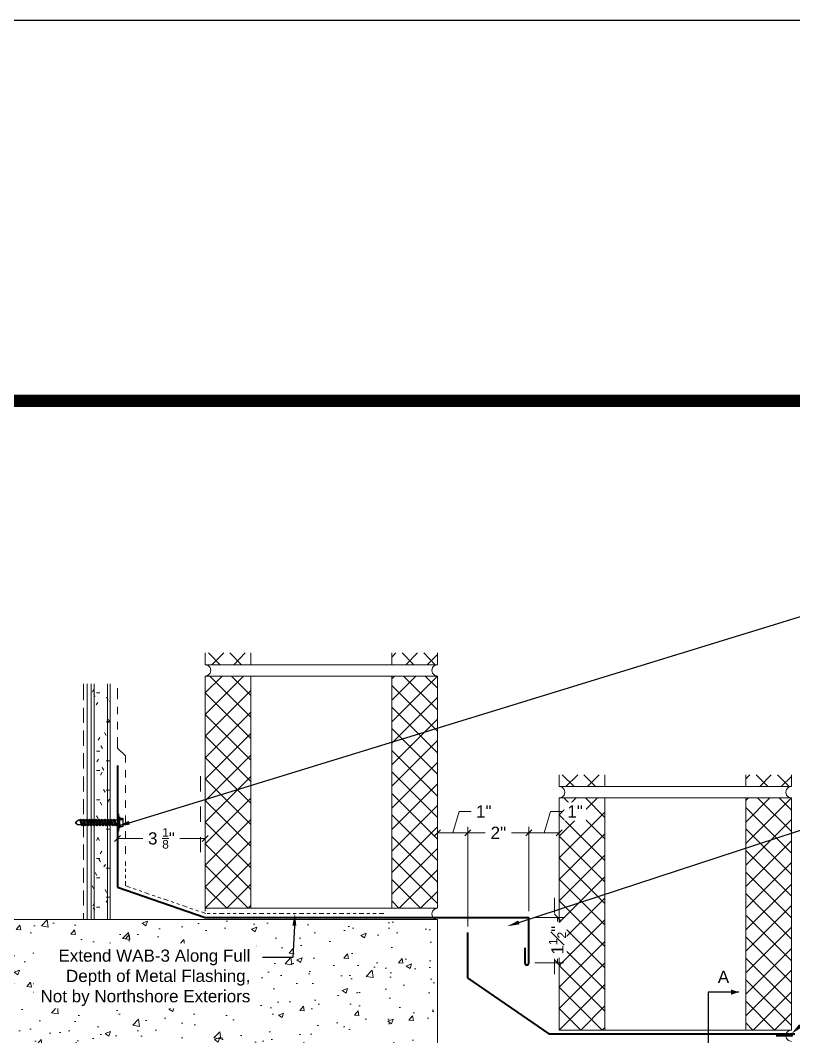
# Model space of a CAD drawing. Header units: inches. Extents: x -257 to 21868, y -296 to 108.
# Drawn here: x 591.09 to 616.5, y 24.61 to 58 of the extents above; entities that cross this region are included whole.
import ezdxf
from ezdxf import colors
from ezdxf.entities.mleader import LeaderData, LeaderLine
from ezdxf.enums import TextEntityAlignment as Align
from ezdxf.math import Vec2, Vec3

# ---------------------------------------------------------------- set-up
doc = ezdxf.new("R2010")
doc.units = ezdxf.units.IN
doc.header["$MEASUREMENT"] = 0
doc.linetypes.add('PHANTOM2', pattern=[1.25, 0.625, -0.125, 0.125, -0.125, 0.125, -0.125])
doc.layers.get('Defpoints').update_dxf_attribs({"color": 3})
doc.layers.add('NSE-Border', color=156, linetype='Continuous', plot=False)
for name, color, linetype, lineweight in [('NSE-By_Others', 8, 'Continuous', 0), ('NSE-Call-Outs', 171, 'Continuous', 13), ('NSE-Dimensions', 51, 'Continuous', 13), ('NSE-Elev-Title', 51, 'Continuous', 40), ('NSE-Flashing 01', 2, 'Continuous', 40), ('NSE-Hardware', 111, 'Continuous', 25), ('nsm-Det-Underlayment', 6, 'PHANTOM2', 13)]:
    doc.layers.add(name, color=color, linetype=linetype, lineweight=lineweight)
doc.layers.add('NSE-Detail Border', color=7, linetype='Continuous')
doc.styles.add('004 - NSSM - Standard', font='arial.ttf', dxfattribs={"height": 0.4})
doc.styles.add('008 - NSSM - Standard', font='arial.ttf', dxfattribs={"height": 0.8})
doc.dimstyles.new('004 - NSSM - Standard', dxfattribs={"dimtxt": 0.4, "dimasz": 0.2, "dimexe": 0.2, "dimexo": 0.2, "dimgap": 0.2, "dimtad": 0, "dimdec": 4, "dimzin": 3, "dimdsep": 46, "dimlunit": 4, "dimtxsty": '004 - NSSM - Standard', "dimblk": 'OBLIQUE', "dimcen": 0.2, "dimclrd": 256, "dimclre": 256, "dimclrt": 256, "dimadec": 0, "dimazin": 0, "dimtfac": 0.7, "dimtdec": 4, "dimtmove": 1, "dimatfit": 2, "dimfxl": 1, "dimtfill": 1, "dimtfillclr": 11, "dimfrac": 1, "dimtolj": 1, "dimtzin": 0, "dimlwd": 0, "dimlwe": 0, "dimarcsym": 0})

# ---------------------------------------------------------------- blocks, each defined once
blk = doc.blocks.new('*U113')
at = {"layer": 'NSE-Border', "ltscale": 0.0625, "const_width": 0.1}
blk.add_lwpolyline([(0, 0), (16.3438, 0), (16.3438, 11.3125), (0, 11.3125)], close=True, dxfattribs=at)
at = {"layer": 'Defpoints', "style": '008 - NSSM - Standard'}
blk.add_attdef('DETAIL_NUMBER', text='', height=0.1625, dxfattribs=at).set_placement((0.6562, 0.5668), align=Align.MIDDLE_CENTER)
at = {"layer": 'NSE-Elev-Title', "style": '004 - NSSM - Standard'}
for tag, p in [('DETAIL_DESCRIPTION', (1, 0.6293)), ('ARCH_REF', (1.8042, 0.4043))]:
    blk.add_attdef(tag, p, '', height=0.1, dxfattribs=at)
blk = doc.blocks.new('Section')
for p, q in [((0, 1.358), (0, -1.358)), ((1, 1.358), (0, 1.358)), ((1, -1.358), (0, -1.358))]:
    blk.add_line(p, q)
for points in [[(1, 1.358), (0.75, 1.441), (0.75, 1.274)], [(1, -1.358), (0.75, -1.441), (0.75, -1.274)]]:
    blk.add_solid(points)
at = {"style": '004 - NSSM - Standard'}
for p in [(0.5, 1.858), (0.5, -1.858)]:
    blk.add_text('A', height=0.4, dxfattribs=at).set_placement(p, align=Align.MIDDLE_CENTER)
blk = doc.blocks.new('_Oblique')
at = {"color": 0, "linetype": 'ByBlock', "lineweight": -2}
blk.add_line((-0.5, -0.5), (0.5, 0.5), dxfattribs=at)
blk = doc.blocks.new('*D111')
at = {"layer": 'Defpoints', "color": 0, "transparency": 16777216}
for p in [(597.169, 31.128), (594.289, 29.525), (597.169, 28.535)]:
    blk.add_point(p, dxfattribs=at)
at = {"layer": 'NSE-Dimensions', "lineweight": 0, "transparency": 16777216}
for p, q in [((594.289, 29.725), (594.289, 31.328)), ((594.289, 31.128), (595.12, 31.128)), ((597.169, 31.128), (596.338, 31.128)), ((597.169, 28.735), (597.169, 31.328))]:
    blk.add_line(p, q, dxfattribs=at)
at = {"layer": 'NSE-Dimensions', "lineweight": 0, "transparency": 16777216, "xscale": 0.2, "yscale": 0.2, "zscale": 0.2, "rotation": 180}
blk.add_blockref('_Oblique', (594.289, 31.128), dxfattribs=at)
at = {"layer": 'NSE-Dimensions', "lineweight": 0, "transparency": 16777216, "xscale": 0.2, "yscale": 0.2, "zscale": 0.2}
blk.add_blockref('_Oblique', (597.169, 31.128), dxfattribs=at)
at = {"layer": 'NSE-Dimensions', "transparency": 16777216, "insert": (595.729, 31.128), "char_height": 0.4, "attachment_point": 5, "style": '004 - NSSM - Standard', "bg_fill": 3, "box_fill_scale": 1.25, "bg_fill_color": 256, "bg_fill_true_color": 13158600, "bg_fill_transparency": 0}
blk.add_mtext('\\A1;3 {\\H0.7x;\\S1/8;}"', dxfattribs=at)
blk = doc.blocks.new('*D112')
at = {"layer": 'Defpoints', "color": 0, "transparency": 16777216}
for p in [(607.796, 28.535), (608.736, 28.535), (607.796, 27.035)]:
    blk.add_point(p, dxfattribs=at)
at = {"layer": 'NSE-Dimensions', "lineweight": 0, "transparency": 16777216}
for p, q in [((607.996, 28.535), (608.936, 28.535)), ((608.736, 28.535), (608.736, 28.396)), ((608.736, 27.035), (608.736, 27.173)), ((607.996, 27.035), (608.936, 27.035))]:
    blk.add_line(p, q, dxfattribs=at)
at = {"layer": 'NSE-Dimensions', "transparency": 16777216, "insert": (608.736, 27.785), "char_height": 0.4, "attachment_point": 5, "rotation": 90, "style": '004 - NSSM - Standard', "bg_fill": 3, "box_fill_scale": 1.25, "bg_fill_color": 256, "bg_fill_true_color": 13158600, "bg_fill_transparency": 0}
blk.add_mtext('\\A1;1{\\H0.7x;\\S1#2;}"', dxfattribs=at)
at = {"layer": 'NSE-Dimensions', "lineweight": 0, "transparency": 16777216, "xscale": 0.2, "yscale": 0.2, "zscale": 0.2}
for p, rotation in [((608.736, 28.535), 90), ((608.736, 27.035), 270)]:
    blk.add_blockref('_Oblique', p, dxfattribs=dict(at, rotation=rotation))
blk = doc.blocks.new('*U62')
h = blk.add_hatch()
h.set_pattern_fill('ANSI31', scale=0.25, angle=180)
h.set_pattern_definition([(225, (-0.96875, 0.2462), (0.0220971, -0.0220971), [])])
h.paths.add_polyline_path([(0, -0.271, 0.602221), (0.016, -0.28, 0.602221), (0.031, -0.271), (0.031, 0.271, 0.602221), (0.016, 0.28, 0.602221), (0, 0.271)])
at = {"color": 0, "linetype": 'ByBlock', "lineweight": -2}
for p, q in [((-1.395, 0), (-1.292, 0.075)), ((-1.395, 0), (-1.292, -0.075)), ((-1.243, 0.075), (-1.292, 0.075)), ((-1.218, 0.105), (-1.243, 0.075)), ((-1.243, 0.075), (-1.193, -0.075)), ((-1.218, 0.105), (-1.168, -0.105)), ((-1.193, 0.075), (-1.218, 0.105)), ((-1.143, 0.075), (-1.193, 0.075)), ((-1.193, 0.075), (-1.143, -0.075)), ((-1.118, 0.105), (-1.143, 0.075)), ((-1.143, 0.075), (-1.093, -0.075)), ((-1.118, 0.105), (-1.068, -0.105)), ((-1.093, 0.075), (-1.118, 0.105)), ((-1.044, 0.075), (-1.094, 0.075)), ((-1.094, 0.075), (-1.044, -0.075)), ((-1.019, 0.105), (-1.044, 0.075)), ((-1.044, 0.075), (-0.994, -0.075)), ((-1.019, 0.105), (-0.969, -0.105)), ((-0.994, 0.075), (-1.019, 0.105)), ((-0.944, 0.075), (-0.994, 0.075)), ((-0.994, 0.075), (-0.944, -0.075)), ((-0.919, 0.105), (-0.944, 0.075)), ((-0.944, 0.075), (-0.894, -0.075)), ((-0.919, 0.105), (-0.869, -0.105)), ((-0.894, 0.075), (-0.919, 0.105)), ((-0.845, 0.075), (-0.895, 0.075)), ((-0.895, 0.075), (-0.845, -0.075)), ((-0.82, 0.105), (-0.845, 0.075)), ((-0.845, 0.075), (-0.795, -0.075)), ((-0.82, 0.105), (-0.77, -0.105)), ((-0.795, 0.075), (-0.82, 0.105)), ((-0.746, 0.075), (-0.796, 0.075)), ((-0.796, 0.075), (-0.746, -0.075)), ((-0.721, 0.105), (-0.746, 0.075)), ((-0.746, 0.075), (-0.696, -0.075)), ((-0.721, 0.105), (-0.671, -0.105)), ((-0.696, 0.075), (-0.721, 0.105)), ((-0.646, 0.075), (-0.696, 0.075)), ((-0.696, 0.075), (-0.646, -0.075)), ((-0.621, 0.105), (-0.646, 0.075)), ((-0.646, 0.075), (-0.596, -0.075)), ((-0.621, 0.105), (-0.571, -0.105)), ((-0.596, 0.075), (-0.621, 0.105)), ((-0.547, 0.075), (-0.597, 0.075)), ((-0.597, 0.075), (-0.547, -0.075)), ((-0.522, 0.105), (-0.547, 0.075)), ((-0.547, 0.075), (-0.497, -0.075)), ((-0.522, 0.105), (-0.472, -0.105)), ((-0.497, 0.075), (-0.522, 0.105)), ((-0.447, 0.075), (-0.497, 0.075)), ((-0.497, 0.075), (-0.447, -0.075)), ((-0.422, 0.105), (-0.447, 0.075)), ((-0.447, 0.075), (-0.397, -0.075)), ((-0.422, 0.105), (-0.372, -0.105)), ((-0.397, 0.075), (-0.422, 0.105)), ((-0.347, 0.075), (-0.397, 0.075)), ((-0.397, 0.075), (-0.347, -0.075)), ((-0.322, 0.105), (-0.347, 0.075)), ((-0.347, 0.075), (-0.297, -0.075)), ((-0.322, 0.105), (-0.272, -0.105)), ((-0.297, 0.075), (-0.322, 0.105)), ((-0.247, 0.075), (-0.297, 0.075)), ((-0.297, 0.075), (-0.247, -0.075)), ((-0.222, 0.105), (-0.247, 0.075)), ((-0.247, 0.075), (-0.197, -0.075)), ((-0.222, 0.105), (-0.172, -0.105)), ((-0.197, 0.075), (-0.222, 0.105)), ((-0.147, 0.075), (-0.197, 0.075)), ((-0.197, 0.075), (-0.147, -0.075)), ((-0.122, 0.105), (-0.147, 0.075)), ((-0.147, 0.075), (-0.097, -0.075)), ((-0.122, 0.105), (-0.072, -0.105)), ((-0.097, 0.075), (-0.122, 0.105)), ((0, 0.075), (-0.097, 0.075)), ((-0.097, 0.075), (-0.047, -0.075)), ((-1.193, -0.075), (-1.292, -0.075)), ((-1.168, -0.105), (-1.193, -0.075)), ((-1.143, -0.075), (-1.168, -0.105)), ((-1.093, -0.075), (-1.143, -0.075)), ((-1.068, -0.105), (-1.093, -0.075)), ((-1.043, -0.075), (-1.068, -0.105)), ((-0.994, -0.075), (-1.044, -0.075)), ((-0.969, -0.105), (-0.994, -0.075)), ((-0.944, -0.075), (-0.969, -0.105)), ((-0.894, -0.075), (-0.944, -0.075)), ((-0.869, -0.105), (-0.894, -0.075)), ((-0.844, -0.075), (-0.869, -0.105)), ((-0.795, -0.075), (-0.845, -0.075)), ((-0.77, -0.105), (-0.795, -0.075)), ((-0.745, -0.075), (-0.77, -0.105)), ((-0.696, -0.075), (-0.746, -0.075)), ((-0.671, -0.105), (-0.696, -0.075)), ((-0.646, -0.075), (-0.671, -0.105)), ((-0.596, -0.075), (-0.646, -0.075)), ((-0.571, -0.105), (-0.596, -0.075)), ((-0.546, -0.075), (-0.571, -0.105)), ((-0.497, -0.075), (-0.547, -0.075)), ((-0.472, -0.105), (-0.497, -0.075)), ((-0.447, -0.075), (-0.472, -0.105)), ((-0.397, -0.075), (-0.447, -0.075)), ((-0.372, -0.105), (-0.397, -0.075)), ((-0.347, -0.075), (-0.372, -0.105)), ((-0.297, -0.075), (-0.347, -0.075)), ((-0.272, -0.105), (-0.297, -0.075)), ((-0.247, -0.075), (-0.272, -0.105)), ((-0.197, -0.075), (-0.247, -0.075)), ((-0.172, -0.105), (-0.197, -0.075)), ((-0.147, -0.075), (-0.172, -0.105)), ((-0.097, -0.075), (-0.147, -0.075)), ((-0.072, -0.105), (-0.097, -0.075)), ((-0.047, -0.075), (-0.072, -0.105)), ((0, -0.075), (-0.047, -0.075))]:
    blk.add_line(p, q, dxfattribs=at)
at = {"color": 0, "linetype": 'ByBlock', "lineweight": -2, "flags": 128}
blk.add_lwpolyline([(0.021, -0.281), (0.01, -0.281, -0.414214), (0, -0.271), (0, 0.271, -0.414214), (0.01, 0.281), (0.021, 0.281, -0.414214), (0.031, 0.271), (0.031, -0.271, -0.414214)], format="xyb", close=True, dxfattribs=at)
blk.add_lwpolyline([(0.062, -0.188), (0.031, -0.188), (0.031, 0.187), (0.062, 0.187), (0.062, -0.188)], dxfattribs=at)
for points in [[(0.062, 0.14), (0.153, 0.14, -0.414214), (0.169, 0.124), (0.169, -0.124, -0.414214), (0.153, -0.14), (0.062, -0.14)], [(0.169, 0.094, -0.414214), (0.156, 0.082), (0.062, 0.082)], [(0.169, 0.069, 0.414214), (0.156, 0.082), (0.062, 0.082)], [(0.169, -0.071, -0.414214), (0.156, -0.084), (0.062, -0.084)], [(0.169, -0.096, 0.414214), (0.156, -0.084), (0.062, -0.084)]]:
    blk.add_lwpolyline(points, format="xyb", dxfattribs=at)
blk = doc.blocks.new('*D114')
at = {"layer": 'Defpoints', "color": 0, "transparency": 16777216}
for p in [(607.796, 31.313), (607.796, 28.535), (605.796, 28.035)]:
    blk.add_point(p, dxfattribs=at)
at = {"layer": 'NSE-Dimensions', "lineweight": 0, "transparency": 16777216}
for p, q in [((605.796, 28.235), (605.796, 31.513)), ((607.796, 28.735), (607.796, 31.513)), ((605.796, 31.313), (606.363, 31.313)), ((607.796, 31.313), (607.23, 31.313))]:
    blk.add_line(p, q, dxfattribs=at)
at = {"layer": 'NSE-Dimensions', "lineweight": 0, "transparency": 16777216, "xscale": 0.2, "yscale": 0.2, "zscale": 0.2, "rotation": 180}
blk.add_blockref('_Oblique', (605.796, 31.313), dxfattribs=at)
at = {"layer": 'NSE-Dimensions', "lineweight": 0, "transparency": 16777216, "xscale": 0.2, "yscale": 0.2, "zscale": 0.2}
blk.add_blockref('_Oblique', (607.796, 31.313), dxfattribs=at)
at = {"layer": 'NSE-Dimensions', "transparency": 16777216, "insert": (606.796, 31.313), "char_height": 0.4, "attachment_point": 5, "style": '004 - NSSM - Standard', "bg_fill": 3, "box_fill_scale": 1.25, "bg_fill_color": 256, "bg_fill_true_color": 13158600, "bg_fill_transparency": 0}
blk.add_mtext('\\A1;2"', dxfattribs=at)
blk = doc.blocks.new('*D115')
at = {"layer": 'Defpoints', "color": 0, "transparency": 16777216}
for p in [(608.796, 31.313), (608.796, 29.78), (607.796, 28.535)]:
    blk.add_point(p, dxfattribs=at)
at = {"layer": 'NSE-Dimensions', "lineweight": 0, "transparency": 16777216}
for p, q in [((608.296, 31.313), (608.507, 32.014)), ((608.507, 32.014), (608.907, 32.014)), ((607.796, 28.735), (607.796, 31.513)), ((608.796, 29.98), (608.796, 31.513)), ((607.796, 31.313), (608.796, 31.313))]:
    blk.add_line(p, q, dxfattribs=at)
at = {"layer": 'NSE-Dimensions', "lineweight": 0, "transparency": 16777216, "xscale": 0.2, "yscale": 0.2, "zscale": 0.2, "rotation": 180}
blk.add_blockref('_Oblique', (607.796, 31.313), dxfattribs=at)
at = {"layer": 'NSE-Dimensions', "lineweight": 0, "transparency": 16777216, "xscale": 0.2, "yscale": 0.2, "zscale": 0.2}
blk.add_blockref('_Oblique', (608.796, 31.313), dxfattribs=at)
at = {"layer": 'NSE-Dimensions', "transparency": 16777216, "insert": (609.318, 32.014), "char_height": 0.4, "attachment_point": 5, "style": '004 - NSSM - Standard', "bg_fill": 3, "box_fill_scale": 1.25, "bg_fill_color": 256, "bg_fill_true_color": 13158600, "bg_fill_transparency": 0}
blk.add_mtext('\\A1;1"', dxfattribs=at)
blk = doc.blocks.new('*D116')
at = {"layer": 'Defpoints', "color": 0, "transparency": 16777216}
for p in [(604.796, 31.313), (604.796, 29.693), (605.796, 28.035)]:
    blk.add_point(p, dxfattribs=at)
at = {"layer": 'NSE-Dimensions', "lineweight": 0, "transparency": 16777216}
for p, q in [((605.296, 31.313), (605.507, 32.014)), ((605.507, 32.014), (605.907, 32.014)), ((604.796, 29.893), (604.796, 31.513)), ((605.796, 28.235), (605.796, 31.513)), ((605.796, 31.313), (604.796, 31.313))]:
    blk.add_line(p, q, dxfattribs=at)
at = {"layer": 'NSE-Dimensions', "lineweight": 0, "transparency": 16777216, "xscale": 0.2, "yscale": 0.2, "zscale": 0.2, "rotation": 180}
blk.add_blockref('_Oblique', (604.796, 31.313), dxfattribs=at)
at = {"layer": 'NSE-Dimensions', "lineweight": 0, "transparency": 16777216, "xscale": 0.2, "yscale": 0.2, "zscale": 0.2}
blk.add_blockref('_Oblique', (605.796, 31.313), dxfattribs=at)
at = {"layer": 'NSE-Dimensions', "transparency": 16777216, "insert": (606.318, 32.014), "char_height": 0.4, "attachment_point": 5, "style": '004 - NSSM - Standard', "bg_fill": 3, "box_fill_scale": 1.25, "bg_fill_color": 256, "bg_fill_true_color": 13158600, "bg_fill_transparency": 0}
blk.add_mtext('\\A1;1"', dxfattribs=at)

msp = doc.modelspace()

# ---------------------------------------------------------------- block references
at = {"layer": 'NSE-Detail Border', "xscale": 4, "yscale": 4, "zscale": 4}
msp.add_blockref('*U113', (575.60623, 0.25), dxfattribs=at)

# ---------------------------------------------------------------- next in the draw order: hatches: boundary and pattern name
at = {"layer": 'NSE-By_Others'}
h = msp.add_hatch(dxfattribs=at)
h.set_pattern_fill('AR-CONC', color=256, scale=0.25)
h.set_pattern_definition([(50, (500.3726, 2.7597), (1.79315, -0.15688), [0.1875, -2.0625]), (355, (500.3726, 2.7597), (-0.346878, 1.88048), [0.15, -1.65]), (100.4514, (500.522, 2.7466), (1.446272, 1.7236), [0.15935, -1.752855]), (46.1842, (500.3726, 3.2597), (2.668103, -0.4138), [0.28125, -3.09375]), (96.6356, (500.595, 3.2252), (2.336655, 2.435297), [0.239026, -2.629284]), (351.1842, (500.3726, 3.2597), (2.336655, 2.4353), [0.225, -2.475]), (21, (500.6226, 3.1347), (1.492268, -1.006547), [0.1875, -2.0625]), (326, (500.6226, 3.1347), (0.608288, 1.812875), [0.15, -1.65]), (71.4514, (500.747, 3.0508), (2.100556, 0.806328), [0.15935, -1.752855]), (37.5, (500.3726, 2.7597), (0.0303996, 0.8322346), [0, -1.63, 0, -1.675, 0, -1.65625]), (7.5, (500.3726, 2.7597), (0.657674, 0.986029), [0, -0.955, 0, -1.5925, 0, -0.63125]), (327.5, (499.8151, 2.7597), (1.334556, -0.056387), [0, -0.625, 0, -1.95, 0, -2.5875]), (317.5, (499.5651, 2.7597), (1.457965, 0.250262), [0, -0.8125, 0, -1.295, 0, -1.8375])])
h.paths.add_polyline_path([(604.79634, 28.45956), (584.74875, 28.45956), (584.74875, 17.8329), (604.79634, 17.8329)])

# ---------------------------------------------------------------- next in the draw order: linework, layer by layer
at = {"layer": 'Defpoints'}
msp.add_lwpolyline([(555.94998, 58), (1131.94998, 58), (1131.94998, -11.75), (555.94998, -11.75)], close=True, dxfattribs=at)
at = {"layer": 'NSE-By_Others'}
for points in [[(604.79634, 36.8329), (597.16967, 36.8329), (597.16967, 37.21956)], [(597.26967, 37.21956), (597.65634, 36.8329)], [(597.77634, 37.21956), (597.38967, 36.8329)], [(597.97634, 37.21956), (598.36301, 36.8329)], [(598.48312, 37.21956), (598.10301, 36.8329)], [(598.66967, 36.8329), (598.66967, 37.21956)], [(603.42998, 37.21956), (603.29634, 37.07956)], [(603.29634, 37.21956), (603.29634, 36.8329)], [(603.63623, 37.21956), (604.01634, 36.8329)], [(604.13645, 37.21956), (603.75634, 36.8329)], [(604.34289, 37.21956), (604.72301, 36.8329)], [(604.46301, 36.8329), (604.79634, 37.16623)], [(604.79634, 37.21956), (604.79634, 36.8329)], [(597.16967, 36.45956), (597.26301, 36.48623), (597.32967, 36.5529), (597.35634, 36.64623), (597.32967, 36.73956), (597.26301, 36.80623), (597.16967, 36.8329)], [(603.30967, 36.8329), (603.29634, 36.8529)], [(604.79634, 36.45956), (604.70301, 36.48623), (604.62967, 36.5529), (604.60967, 36.64623), (604.62967, 36.73956), (604.70301, 36.80623), (604.79634, 36.8329)], [(598.66967, 34.40623), (597.16967, 35.90623), (597.72301, 36.45956)], [(598.66967, 33.69956), (597.16967, 35.19956), (598.42967, 36.45956)], [(604.79634, 36.45956), (597.16967, 36.45956), (597.16967, 28.8329), (604.79634, 28.8329)], [(598.66967, 35.1129), (597.32301, 36.45956)], [(598.66967, 35.81956), (598.02967, 36.45956)], [(598.66967, 36.45956), (598.66967, 28.8329)], [(603.29634, 36.3729), (603.38301, 36.45956)], [(603.29634, 35.66623), (604.08967, 36.45956)], [(603.29634, 34.95956), (604.79634, 36.45956)], [(603.29634, 36.45956), (603.29634, 28.8329)], [(604.79634, 35.3529), (603.68301, 36.45956)], [(604.79634, 36.05956), (604.38967, 36.45956)], [(604.79634, 28.8329), (604.79634, 36.45956)], [(593.16944, 36.20627), (593.16944, 35.67303)], [(593.28946, 36.20625), (593.28946, 28.45956)], [(593.42276, 28.45956), (593.42276, 36.20625)], [(593.51598, 28.45956), (593.51598, 36.20625)], [(593.95597, 28.45956), (593.95597, 36.20625)], [(594.04943, 36.20625), (594.04943, 28.45956)], [(604.79634, 34.64623), (603.29634, 36.14623)], [(593.51598, 36.03286), (593.46285, 35.93963)], [(593.54278, 35.77977), (593.5027, 35.87298)], [(593.59615, 35.91306), (593.70265, 35.91306)], [(593.98277, 35.67303), (593.92941, 35.76626)], [(597.16967, 34.48623), (598.66967, 35.98623)], [(603.29634, 34.2529), (604.79634, 35.7529)], [(593.16944, 34.92636), (593.16944, 35.41972)], [(593.636, 35.59287), (593.58264, 35.51293)], [(594.04943, 35.67303), (594.02286, 35.61966)], [(604.79634, 33.93956), (603.29634, 35.43956)], [(597.16967, 33.77956), (598.66967, 35.27956)], [(593.91612, 34.95291), (594.02286, 34.95291), (593.98277, 35.04636)], [(594.02286, 35.00628), (593.96949, 34.91308)], [(603.29634, 33.54623), (604.79634, 35.04623)], [(604.79634, 33.2329), (603.29634, 34.7329)], [(593.16944, 34.16616), (593.16944, 34.67303)], [(593.70265, 34.44629), (593.64929, 34.35284)], [(593.91612, 34.51292), (593.86275, 34.60615)], [(597.16967, 33.0729), (598.66967, 34.5729)], [(598.66967, 32.9929), (597.16967, 34.4929)], [(593.7961, 34.08622), (593.74274, 34.16616)], [(603.29634, 32.83956), (604.79634, 34.33956)], [(593.16944, 33.41949), (593.16944, 33.92636)], [(593.59615, 33.99301), (593.70265, 33.99301)], [(593.6628, 33.72617), (593.60943, 33.64623)], [(597.16967, 32.36623), (598.66967, 33.86623)], [(598.66967, 32.28623), (597.16967, 33.78623)], [(604.79634, 32.51956), (603.29634, 34.01956)], [(593.83619, 33.36612), (593.78259, 33.45957)], [(593.91612, 33.6728), (594.02286, 33.6728)], [(603.29634, 32.12623), (604.79634, 33.62623)], [(593.16944, 32.6728), (593.16944, 33.16616)], [(593.59615, 33.35283), (593.70265, 33.35283)], [(593.78259, 33.29947), (593.72945, 33.20624)], [(597.01634, 32.6729), (597.01634, 33.1729)], [(598.66967, 30.15956), (597.16967, 31.65956), (598.66967, 33.15956)], [(598.66967, 31.57956), (597.16967, 33.07956)], [(604.79634, 31.8129), (603.29634, 33.3129)], [(616.42301, 32.8329), (608.79634, 32.8329), (608.79634, 33.21956)], [(608.89634, 33.21956), (609.28301, 32.8329)], [(609.40301, 33.21956), (609.01634, 32.8329)], [(609.60301, 33.21956), (609.98967, 32.8329)], [(610.10979, 33.21956), (609.72967, 32.8329)], [(610.29634, 32.8329), (610.29634, 33.21956)], [(615.05664, 33.21956), (614.92301, 33.07956)], [(614.92301, 33.21956), (614.92301, 32.8329)], [(615.26289, 33.21956), (615.64301, 32.8329)], [(615.76312, 33.21956), (615.38301, 32.8329)], [(615.96956, 33.21956), (616.34967, 32.8329)], [(616.08967, 32.8329), (616.42301, 33.16623)], [(616.42301, 33.21956), (616.42301, 32.8329)], [(593.87604, 32.64622), (593.82267, 32.73945)], [(603.29634, 31.41956), (604.79634, 32.91956)], [(608.79634, 32.45956), (608.88967, 32.48623), (608.95634, 32.5529), (608.98301, 32.64623), (608.95634, 32.73956), (608.88967, 32.80623), (608.79634, 32.8329)], [(614.93634, 32.8329), (614.92301, 32.8529)], [(616.42301, 32.45956), (616.32967, 32.48623), (616.25634, 32.5529), (616.23634, 32.64623), (616.25634, 32.73956), (616.32967, 32.80623), (616.42301, 32.8329)], [(593.16944, 31.92613), (593.16944, 32.41948)], [(593.59615, 32.39291), (593.70265, 32.39291)], [(593.91612, 32.71288), (594.02286, 32.71288)], [(594.02286, 32.41948), (593.96949, 32.32626)], [(598.66967, 29.4529), (597.16967, 30.9529), (598.66967, 32.4529)], [(604.79634, 31.10623), (603.29634, 32.60623)], [(610.29634, 30.40623), (608.79634, 31.90623), (609.34967, 32.45956)], [(610.29634, 29.69956), (608.79634, 31.19956), (610.05634, 32.45956)], [(616.42301, 32.45956), (608.79634, 32.45956), (608.79634, 24.8329), (616.42301, 24.8329)], [(610.29634, 31.1129), (608.94967, 32.45956)], [(610.29634, 31.81956), (609.65634, 32.45956)], [(610.29634, 32.45956), (610.29634, 24.8329)], [(614.92301, 32.3729), (615.00967, 32.45956)], [(614.92301, 31.66623), (615.71634, 32.45956)], [(614.92301, 30.95956), (616.42301, 32.45956)], [(614.92301, 32.45956), (614.92301, 24.8329)], [(616.42301, 31.3529), (615.30967, 32.45956)], [(616.42301, 32.05956), (616.01634, 32.45956)], [(616.42301, 24.8329), (616.42301, 32.45956)], [(593.76931, 32.21952), (593.71594, 32.31297)], [(597.01634, 31.6729), (597.01634, 32.1729)], [(598.66967, 30.8729), (597.16967, 32.3729)], [(603.29634, 30.7129), (604.79634, 32.2129)], [(616.42301, 30.64623), (614.92301, 32.14623)], [(593.64929, 31.77953), (593.59615, 31.87298)], [(594.04943, 31.72616), (594.03614, 31.75296)], [(598.66967, 28.91956), (598.58301, 28.8329), (597.16967, 30.24623), (598.66967, 31.74623)], [(604.79634, 30.39956), (603.29634, 31.89956)], [(608.79634, 30.48623), (610.29634, 31.98623)], [(614.92301, 30.2529), (616.42301, 31.7529)], [(593.16944, 31.16615), (593.16944, 31.67279)], [(593.91612, 31.43277), (594.02286, 31.43277)], [(603.29634, 30.00623), (604.79634, 31.50623)], [(616.42301, 29.93956), (614.92301, 31.43956)], [(593.64929, 31.15288), (593.59615, 31.05943)], [(593.68937, 31.05943), (593.636, 31.15288)], [(597.01634, 30.6729), (597.01634, 31.1729)], [(604.79634, 29.6929), (603.29634, 31.1929)], [(608.79634, 29.77956), (610.29634, 31.27956)], [(593.16944, 30.41948), (593.16944, 30.92612)], [(598.66967, 29.62623), (597.87634, 28.8329), (597.16967, 29.53956), (598.66967, 31.03956)], [(603.29634, 29.29956), (604.79634, 30.79956)], [(614.92301, 29.54623), (616.42301, 31.04623)], [(616.42301, 29.2329), (614.92301, 30.7329)], [(593.59615, 30.47285), (593.70265, 30.47285)], [(593.72945, 30.35282), (593.67608, 30.44627)], [(593.76931, 30.71289), (593.71594, 30.61944)], [(604.79634, 28.98623), (603.29634, 30.48623)], [(608.79634, 29.0729), (610.29634, 30.5729)], [(610.29634, 28.9929), (608.79634, 30.4929)], [(593.16944, 29.67281), (593.16944, 30.16617)], [(593.88932, 30.27288), (593.83619, 30.19296)], [(593.91612, 30.15288), (594.02286, 30.15288)], [(597.16967, 28.8329), (598.66967, 30.3329)], [(603.53634, 28.8329), (604.79634, 30.0929)], [(614.92301, 28.83956), (616.42301, 30.33956)], [(593.60943, 29.91283), (593.55607, 30.00628)], [(593.59615, 29.83289), (593.70265, 29.83289)], [(603.29634, 29.77956), (604.24301, 28.8329), (604.79634, 29.38623)], [(608.79634, 28.36623), (610.29634, 29.86623)], [(610.29634, 28.28623), (608.79634, 29.78623)], [(616.42301, 28.51956), (614.92301, 30.01956)], [(593.16944, 28.92611), (593.16944, 29.41947)], [(593.5027, 29.47284), (593.44933, 29.56607)], [(593.92941, 29.35282), (593.87604, 29.44627)], [(614.92301, 28.12623), (616.42301, 29.62623)], [(593.91612, 29.19273), (594.02286, 29.19273)], [(593.96949, 29.12608), (593.91612, 29.03285)], [(603.52967, 28.8329), (603.29634, 29.0729)], [(608.64301, 28.6729), (608.64301, 29.1729)], [(610.29634, 26.15956), (608.79634, 27.65956), (610.29634, 29.15956)], [(610.29634, 27.57956), (608.79634, 29.07956)], [(616.42301, 27.8129), (614.92301, 29.3129)], [(593.5295, 29.00605), (593.47613, 28.91283)], [(593.54278, 28.76603), (593.48941, 28.84619)], [(593.59615, 28.87274), (593.70265, 28.87274)], [(604.79634, 28.45956), (604.70301, 28.48623), (604.62967, 28.5529), (604.60967, 28.64623), (604.62967, 28.73956), (604.70301, 28.80623), (604.79634, 28.8329)], [(614.92301, 27.41956), (616.42301, 28.91956)], [(593.16944, 28.45956), (593.16944, 28.6728)], [(610.29634, 25.4529), (608.79634, 26.9529), (610.29634, 28.4529)], [(616.42301, 27.10623), (614.92301, 28.60623)], [(608.64301, 27.6729), (608.64301, 28.1729)], [(610.29634, 26.8729), (608.79634, 28.3729)], [(614.92301, 26.7129), (616.42301, 28.2129)], [(610.29634, 24.91956), (610.20967, 24.8329), (608.79634, 26.24623), (610.29634, 27.74623)], [(616.42301, 26.39956), (614.92301, 27.89956)], [(614.92301, 26.00623), (616.42301, 27.50623)], [(608.64301, 26.6729), (608.64301, 27.1729)], [(616.42301, 25.6929), (614.92301, 27.1929)], [(610.29634, 25.62623), (609.50301, 24.8329), (608.79634, 25.53956), (610.29634, 27.03956)], [(614.92301, 25.29956), (616.42301, 26.79956)], [(616.42301, 24.98623), (614.92301, 26.48623)], [(608.79634, 24.8329), (610.29634, 26.3329)], [(615.16301, 24.8329), (616.42301, 26.0929)], [(614.92301, 25.77956), (615.86967, 24.8329), (616.42301, 25.38623)], [(615.15634, 24.8329), (614.92301, 25.0729)], [(616.42301, 24.45956), (616.32967, 24.48623), (616.25634, 24.5529), (616.23634, 24.64623), (616.25634, 24.73956), (616.32967, 24.80623), (616.42301, 24.8329)]]:
    msp.add_lwpolyline(points, dxfattribs=at)
msp.add_lwpolyline([(604.79634, 28.45956), (584.74875, 28.45956), (584.74875, 17.8329), (604.79634, 17.8329)], close=True, dxfattribs=at)
at = {"layer": 'NSE-Flashing 01'}
for p, q in [((594.28946, 33.52539), (594.28946, 29.52539)), ((594.28946, 29.52539), (597.16945, 28.53452)), ((605.79634, 26.53452), (605.79634, 28.03452)), ((607.67134, 27.53452), (607.67134, 27.03452)), ((605.79634, 26.53452), (608.44967, 24.70623)), ((608.44967, 24.70623), (616.54015, 24.70623)), ((616.42301, 24.64373), (615.92301, 24.64373))]:
    msp.add_line(p, q, dxfattribs=at)
for centre, radius, start, end in [((607.73384, 27.03452), 0.0625, 180, 0), ((616.42301, 24.67498), 0.03125, 270, 90)]:
    msp.add_arc(centre, radius, start, end, dxfattribs=at)
at = {"layer": 'nsm-Det-Underlayment', "color": 8, "ltscale": 0.25}
msp.add_lwpolyline([(603.03441, 28.65952), (597.19035, 28.65952), (594.54278, 29.57042), (594.54278, 30.37049)], dxfattribs=at)

# ---------------------------------------------------------------- next in the draw order: block references
msp.add_blockref('Section', (613.69157, 24.72103))

# ---------------------------------------------------------------- next in the draw order: leaders
at = {"layer": 'NSE-Call-Outs'}
ml = msp.add_multileader_mtext('Standard', dxfattribs=at)
ml.set_content('Through Wall Flashing Attached With #12 Stainless Steel EPDM Washered HWH Screws At 16" O.C. MAX Into Studs', color=256, style='004 - NSSM - Standard')
ml.set_leader_properties(color=256)
ml.build(insert=Vec2(0, 0))
ml.multileader.update_dxf_attribs({"dogleg_length": 1, "arrow_head_size": 0.4})
ctx = ml.context
ctx.base_point, ctx.char_height, ctx.arrow_head_size, ctx.landing_gap_size, ctx.plane_origin = Vec3(619.10397, 31.85745), 0.4, 0.4, 0.4, Vec3(606.09197, 28.24233)
notes = []
notes.append((ctx, [(0, (1, 1, 0), (618.10397, 31.85745), (1, 0), 1, [(0, [(607.09197, 28.24233)], 0, [])])]))
ctx.mtext.insert, ctx.mtext.width, ctx.mtext.flow_direction = Vec3(619.50397, 32.06086), 8, 5
ctx.mtext.has_bg_fill, ctx.mtext.bg_color, ctx.mtext.bg_scale_factor, ctx.mtext.bg_transparency, ctx.mtext.use_window_bg_color = 1, -1027028792, 1.5, 0, 1
ml = msp.add_multileader_mtext('Standard', dxfattribs=at)
ml.set_content('24ga Type 304 Stainless Steel Through Wall Flashing', color=256, style='004 - NSSM - Standard')
ml.set_leader_properties(color=256)
ml.build(insert=Vec2(0, 0))
ml.multileader.update_dxf_attribs({"dogleg_length": 1, "arrow_head_size": 0.4})
ctx = ml.context
ctx.base_point, ctx.char_height, ctx.arrow_head_size, ctx.landing_gap_size, ctx.plane_origin = Vec3(619.09695, 26.21407), 0.4, 0.4, 0.4, Vec3(616.42301, 24.70623)
notes.append((ctx, [(0, (1, 1, 0), (618.09695, 26.21407), (1, 0), 1, [(0, [(616.42301, 24.70623)], 0, [])])]))
ctx.mtext.insert, ctx.mtext.width, ctx.mtext.flow_direction = Vec3(619.49695, 26.47287), 8, 5
ctx.mtext.has_bg_fill, ctx.mtext.bg_color, ctx.mtext.bg_scale_factor, ctx.mtext.bg_transparency, ctx.mtext.use_window_bg_color = 1, -1027028792, 1.5, 0, 1
for ctx, leaders in notes:
    for number, flags, end, landing, length, lines in leaders:
        leader = LeaderData()
        leader.index, (leader.has_last_leader_line, leader.has_dogleg_vector, leader.attachment_direction) = number, flags
        leader.last_leader_point, leader.dogleg_vector, leader.dogleg_length = Vec3(end), Vec3(landing), length
        for number, points, colour, breaks in lines:
            line = LeaderLine()
            line.index, line.vertices, line.color, line.breaks = number, Vec3.list(points), colors.encode_raw_color(colour), breaks
            leader.lines.append(line)
        ctx.leaders.append(leader)

# ---------------------------------------------------------------- next in the draw order: linework, layer by layer
at = {"layer": 'NSE-Flashing 01'}
for p in [(597.16945, 28.53452), (607.79634, 27.03452)]:
    msp.add_line(p, (607.79634, 28.53452), dxfattribs=at)

# ---------------------------------------------------------------- next in the draw order: dimensions: what is measured, and where the dimension line sits
at = {"layer": 'NSE-Dimensions'}
dim = msp.add_linear_dim(base=(597.16945, 31.12822), p1=(594.28946, 29.52539), p2=(597.16945, 28.53452), text='3 {\\H0.7x;\\S1/8;}"', dimstyle='004 - NSSM - Standard', dxfattribs=at)
dim.commit()
dim.dimension.update_dxf_attribs({"geometry": '*D111', "text_midpoint": (595.72945, 31.12822)})
dim = msp.add_linear_dim(base=(608.73649, 28.53452), p1=(607.79634, 27.03452), p2=(607.79634, 28.53452), angle=90, dimstyle='004 - NSSM - Standard', dxfattribs=at)
dim.commit()
dim.dimension.update_dxf_attribs({"geometry": '*D112', "text_midpoint": (608.73649, 27.78452), "dimtype": 160})

# ---------------------------------------------------------------- next in the draw order: linework, layer by layer
at = {"layer": 'NSE-By_Others'}
msp.add_lwpolyline([(594.54278, 30.6238), (594.54278, 30.87714)], dxfattribs=at)

# ---------------------------------------------------------------- next in the draw order: leaders
at = {"layer": 'NSE-Call-Outs'}
ml = msp.add_multileader_mtext('Standard', dxfattribs=at)
ml.set_content('Through Wall Flashing Attached With #12 Stainless Steel EPDM Washered HWH Screws At 16" O.C. MAX Into Studs', color=256, style='004 - NSSM - Standard')
ml.set_leader_properties(color=256)
ml.build(insert=Vec2(0, 0))
ml.multileader.update_dxf_attribs({"dogleg_length": 1, "arrow_head_size": 0.4})
ctx = ml.context
ctx.base_point, ctx.char_height, ctx.arrow_head_size, ctx.landing_gap_size, ctx.plane_origin = Vec3(618.45297, 38.64774), 0.4, 0.4, 0.4, Vec3(594.28946, 31.65039)
notes = []
notes.append((ctx, [(0, (1, 1, 0), (617.45297, 38.64774), (1, 0), 1, [(0, [(594.28946, 31.52539)], 0, [])])]))
ctx.mtext.insert, ctx.mtext.width, ctx.mtext.flow_direction = Vec3(618.85297, 38.85115), 8, 5
ctx.mtext.has_bg_fill, ctx.mtext.bg_color, ctx.mtext.bg_scale_factor, ctx.mtext.bg_transparency, ctx.mtext.use_window_bg_color = 1, -1027028792, 1.5, 0, 1
ml = msp.add_multileader_mtext('Standard', dxfattribs=at)
ml.set_content('Extend WAB-3 Along Full Depth of Metal Flashing, Not by Northshore Exteriors ', color=256, style='004 - NSSM - Standard')
ml.set_leader_properties(color=256)
ml.build(insert=Vec2(0, 0))
ml.multileader.update_dxf_attribs({"dogleg_length": 1, "arrow_head_size": 0.4})
ctx = ml.context
ctx.base_point, ctx.char_height, ctx.arrow_head_size, ctx.landing_gap_size, ctx.plane_origin = Vec3(591.41967, 27.21909), 0.4, 0.4, 0.4, Vec3(600.11238, 28.65952)
ctx.text_align_type = 2
notes.append((ctx, [(0, (1, 1, 0), (600.04996, 27.21909), (-1, 0), 1, [(0, [(600.11238, 28.65952)], 0, [])])]))
ctx.mtext.insert, ctx.mtext.width, ctx.mtext.alignment, ctx.mtext.flow_direction = Vec3(598.64996, 27.47789), 6.903564, 3, 5
ctx.mtext.has_bg_fill, ctx.mtext.bg_color, ctx.mtext.bg_scale_factor, ctx.mtext.bg_transparency, ctx.mtext.use_window_bg_color = 1, -1027028792, 1.5, 0, 1
for ctx, leaders in notes:
    for number, flags, end, landing, length, lines in leaders:
        leader = LeaderData()
        leader.index, (leader.has_last_leader_line, leader.has_dogleg_vector, leader.attachment_direction) = number, flags
        leader.last_leader_point, leader.dogleg_vector, leader.dogleg_length = Vec3(end), Vec3(landing), length
        for number, points, colour, breaks in lines:
            line = LeaderLine()
            line.index, line.vertices, line.color, line.breaks = number, Vec3.list(points), colors.encode_raw_color(colour), breaks
            leader.lines.append(line)
        ctx.leaders.append(leader)

# ---------------------------------------------------------------- next in the draw order: linework, layer by layer
at = {"layer": 'NSE-By_Others'}
for points in [[(594.28946, 36.06388), (594.28946, 35.70399)], [(594.28946, 35.21063), (594.28946, 35.45043)], [(594.28946, 34.70399), (594.28946, 34.95707)], [(594.54278, 33.62382), (594.54278, 33.83729), (594.28946, 34.09038), (594.28946, 34.45043)], [(594.54278, 33.13046), (594.54278, 33.3705)], [(594.54278, 32.62381), (594.54278, 32.87715)], [(594.54278, 32.13045), (594.54278, 32.3705)], [(594.54278, 31.62381), (594.54278, 31.87714)], [(594.54278, 31.13045), (594.54278, 31.3705)]]:
    msp.add_lwpolyline(points, dxfattribs=at)

# ---------------------------------------------------------------- next in the draw order: block references
at = {"layer": 'NSE-Hardware'}
msp.add_blockref('*U62', (594.28946, 31.65039), dxfattribs=at)

# ---------------------------------------------------------------- next in the draw order: dimensions: what is measured, and where the dimension line sits
at = {"layer": 'NSE-Dimensions'}
dim = msp.add_linear_dim(base=(607.79634, 31.3135), p1=(605.79634, 28.03452), p2=(607.79634, 28.53452), dimstyle='004 - NSSM - Standard', dxfattribs=at)
dim.commit()
dim.dimension.update_dxf_attribs({"geometry": '*D114', "text_midpoint": (606.79634, 31.3135)})

# ---------------------------------------------------------------- next in the draw order: dimensions: what is measured, and where the dimension line sits
for base, p1, p2, picture, middle in [((604.79634, 31.3135), (605.79634, 28.03452), (604.79634, 29.6929), '*D116', (606.10658, 32.01431)), ((608.79634, 31.3135), (607.79634, 28.53452), (608.79634, 29.77956), '*D115', (609.10658, 32.01431))]:
    dim = msp.add_linear_dim(base=base, p1=p1, p2=p2, dimstyle='004 - NSSM - Standard', dxfattribs=at)
    dim.commit()
    dim.dimension.update_dxf_attribs({"geometry": picture, "text_midpoint": middle})

doc.saveas('drawing.dxf')
